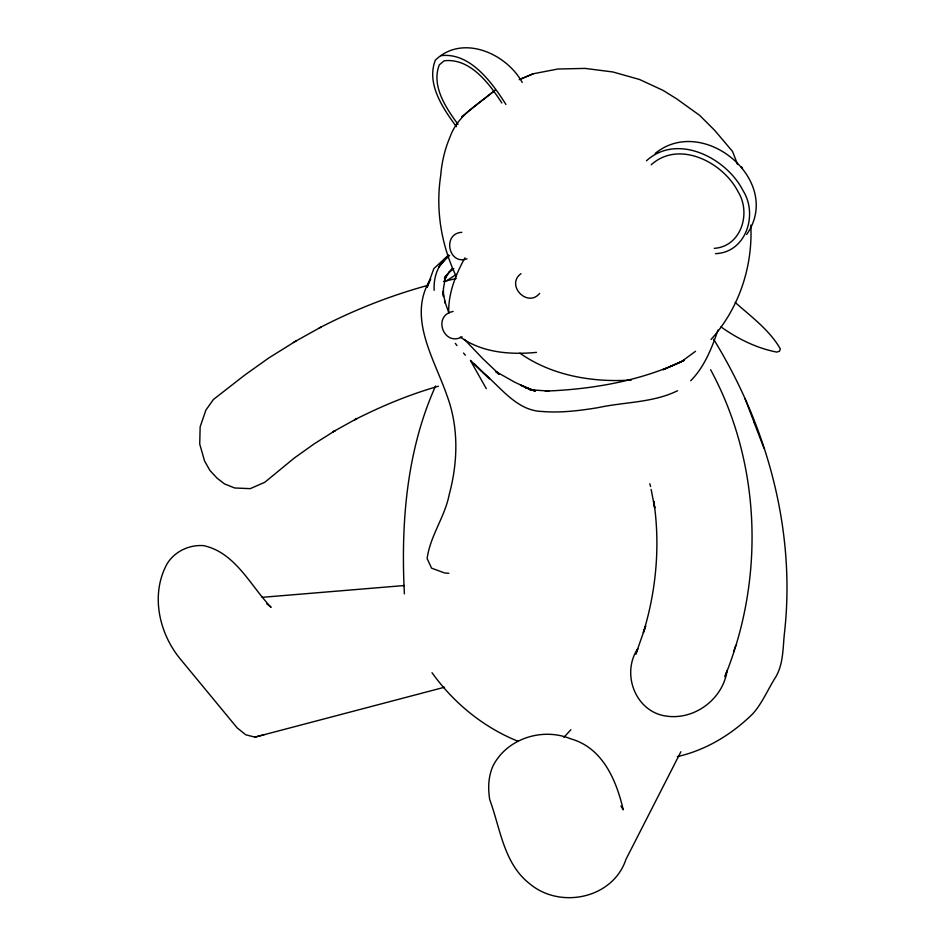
<?xml version="1.0" encoding="UTF-8"?>
<svg xmlns="http://www.w3.org/2000/svg" width="945" height="945" viewBox="0 0 945 945"><rect width="100%" height="100%" fill="white"/><g stroke="black" fill="none" stroke-linecap="round" stroke-linejoin="round"><path stroke-width="1.42" d="M448.71 312.854C448.225 293.293 455.584 274.688 464.94 257.843M444.741 279.448L445.721 275.668L443.418 288.745L443.488 296.565L442.768 291.296L445.402 303.25L444.575 300.853L448.946 313.055M725.323 675.451C764.848 577.808 761.02 462.696 710.593 369.708M635.938 653.857L645.683 625.956L643.38 632.489C656.326 590.223 660.331 545.182 653.822 501.405L654.696 507.961L651.14 489.392M635.938 653.893L637.769 648.707C620.959 673.832 635.583 711.998 666.272 716.086C694.681 720.35 723.197 698.851 727.13 670.348L724.839 676.833M733.521 651.885L735.824 645.352M718.011 330.053C711.727 348.185 704.462 366.955 690.677 380.752M435.586 385.997C406.409 450.824 400.798 523.672 404.389 593.85M430.53 279.295L427.034 287.422L433.814 268.663L448.556 255.008M430.613 278.988C406.822 317.154 434.452 359.029 447.044 395.731C458.833 427.4 457.947 462.081 449.253 494.377C444.941 516.856 430.152 535.839 427.128 558.554L431.582 568.158L444.575 572.953L448.851 573.284M444.422 280.7L447.717 273.885L444.374 278.22L452.608 268.415L448.367 272.81L453.883 268.652M680.884 751.759L625.944 859.383C613.021 898.482 560.361 909.421 529.873 883.894C503.697 863.671 500.484 828.777 489.734 799.659C487.856 788.26 488.27 776.554 493.03 765.875C507.099 738.317 542.643 727.225 570.78 738.848C602.745 747.79 616.364 780.369 623.251 809.782L620.971 806.073M461.621 116.79L495.05 90.224C478.501 104.186 458.077 114.817 450.292 136.352C444.918 148.778 441.776 162.032 440.713 175.522C435.421 210.073 441.327 245.109 456.317 276.578M746.668 234.478C783.984 181.074 703.375 113.896 655.216 153.433M711.053 339.456C739.084 308.377 752.822 266.726 750.838 225.075M563.929 737.324L570.886 729.705M521.002 273.66C505.421 285 527.369 308.235 539.654 293.375M522.231 82.439C506.201 53.215 462.188 33.902 435.326 60.208C426.195 83.762 442.839 108.321 456.411 126.677M646.427 160.804C677.341 132.583 726.717 158.051 743.16 190.855C758.091 214.586 746.172 252.469 715.507 253.65M651.223 164.773C679.077 139.517 723.386 162.434 738.163 191.918C751.299 212.979 741.376 246.48 714.243 248.358M448.261 256.567C437.57 264.293 433.46 277.606 434.157 290.304M695.508 351.28L681.416 361.687L663.118 369.708L684.452 360.199C641.23 380.87 592.893 389.328 545.277 391.112L548.844 391.065L530.192 389.777L535.437 390.757M448.154 256.757L445.969 258.328L449.631 255.493M446.631 280.807L456.329 274.357M296.104 340.932L268.746 357.99L245.062 374.846L213.381 399.522L205.904 410.083L200.151 426.821L199.726 444.055L204.522 460.9L209.896 470.421L217.137 478.229L224.473 483.875L234.667 487.986L250.248 488.648L264.824 482.257L294.249 458.065L314.331 443.76L335.286 430.554L332.616 432.042L356.997 418.481L354.706 419.757C381.544 406.114 409.457 394.467 438.433 386.233M319.044 328.175L321.335 326.899C355.355 309.417 391.112 295.407 428.002 285.319M293.434 342.421L321.335 326.899M677.53 390.734C652.948 402.877 624.385 401.897 597.984 407.661C579.568 410.673 560.905 413.024 542.217 411.488C516.655 410.815 500.767 387.131 482.706 372.33M520.754 79.026L533.228 73.781L557.881 69.02L585.061 68.406L612.915 71.974L639.541 79.486L663.13 90.413L676.927 99.024L699.69 115.396L714.692 130.363L732.564 151.495L737.561 164.489M519.171 79.675L533.228 73.781M462.14 336.822C443.618 347.063 432.172 315.287 453.127 311.472M461.786 232.34C442.059 233.415 448.391 265.663 466.984 258.812M266.809 603.867L271.109 607.328C250.366 585.735 235.6 552.766 203.766 545.655C189.319 544.474 174.447 551.478 166.946 564.082C150.196 594.842 159.15 634.071 181.074 659.929L237.148 727.863L245.747 734.785L254.926 737.124L444.54 687.228M254.926 737.124L264.045 734.737M443.548 281.515L456.27 278.468M677.317 756.626C706.069 750.129 731.867 734.383 752.775 713.794C762.568 702.797 768.108 688.822 776.022 676.537C783.322 663.614 782.873 648.553 784.326 634.237C796.21 531.48 767.458 426.715 713.664 339.302M440.819 55.684C470.149 52.069 491.979 82.558 505.918 104.422M536.465 352.379C510.572 354.918 482.021 352.78 460.321 337.022M262.143 597.334L404.448 585.522M631.319 380.008C592.81 382.642 551.856 375.732 519.868 353.158M535.165 390.616L529.554 389.434L533.665 390.568M535.083 390.769L525.633 387.71L534.917 390.899L520.518 385.123L531.314 389.966L514.623 382.146L495.901 371.574L499.066 374.35M518.392 741.412C483.675 727.532 453.706 703.092 432.019 672.71M720.964 326.875C737.584 338.771 756.555 348.15 776.684 352.083L779.483 351.28L780.322 348.882C769.49 329.994 751.204 316.729 735.198 302.424M495.901 371.574L499.291 374.326L483.261 359.135L464.444 339.444M481.82 371.42L474.047 363.719L489.51 378.815L470.456 360.352M741.104 166.722L742.498 168.115M463.499 353.052L465.436 355.226M458.041 124.362C445.922 107.907 431.109 85.912 439.307 64.839L444.244 60.775C470.208 57.834 489.203 83.55 501.854 102.981M455.325 343.354L456.943 345.575M470.681 360.943L486.297 388.678M744.932 398.424L754.193 422.51M754.086 422.486L763.914 448.048M649.829 483.734L650.597 486.545M440.098 264.883L438.87 266.927L447.233 257.158L440.098 264.883"/></g></svg>
